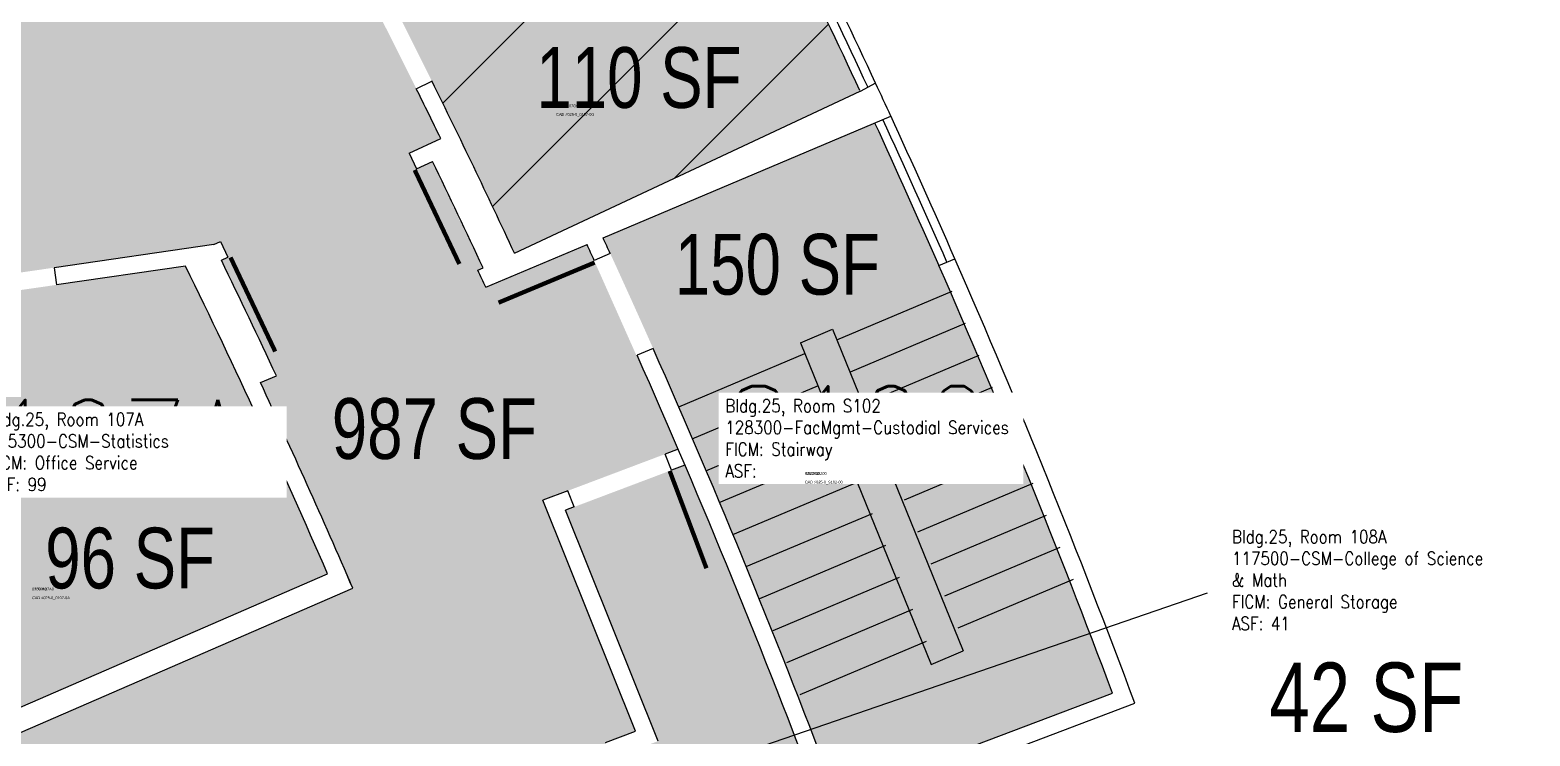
# Model space of a CAD drawing. Header units: inches. Extents: x -325 to 881, y 0 to 3497.
# Drawn here: x 70 to 589, y 2858 to 3102 of the extents above; entities that cross this region are included whole.
import ezdxf
from ezdxf.enums import TextEntityAlignment as Align

# ---------------------------------------------------------------- set-up
doc = ezdxf.new("R2010")
doc.units = ezdxf.units.IN
doc.header["$LTSCALE"] = 10
doc.header["$MEASUREMENT"] = 0
for name, color, linetype in [('A-DOOR', 2, 'CONTINUOUS'), ('A-FLOR', 3, 'CONTINUOUS'), ('A-GLAZ', 1, 'CONTINUOUS'), ('A-GLAZ-SILL', 2, 'CONTINUOUS'), ('A-IDEN-CNUM', 7, 'CONTINUOUS'), ('A-IDEN-RNUM', 7, 'CONTINUOUS'), ('A-IDEN-SNUM', 4, 'CONTINUOUS'), ('A-IDEN-VNUM', 4, 'CONTINUOUS'), ('A-WALL', 5, 'CONTINUOUS'), ('AREA-TEXT', 3, 'CONTINUOUS'), ('Rooms-Capacity', 4, 'CONTINUOUS'), ('Rooms-Category-Color', 7, 'CONTINUOUS'), ('Rooms-College-Color', 7, 'CONTINUOUS'), ('Rooms-Department-Color', 7, 'CONTINUOUS'), ('Rooms-Division-Color', 7, 'CONTINUOUS'), ('Rooms-Information', 7, 'CONTINUOUS')]:
    doc.layers.add(name, color=color, linetype=linetype)
doc.styles.add('AREA', font='arial.ttf', dxfattribs={"width": 0.75, "height": 24})
doc.styles.add('ROOMSNUMBER', font='txt', dxfattribs={"height": 0.03})
doc.styles.add('ROOMVNUMBER', font='simplex.shx', dxfattribs={"width": 0.85})

msp = doc.modelspace()

# ---------------------------------------------------------------- hatches: boundary and pattern name
at = {"layer": 'Rooms-Capacity'}
h = msp.add_hatch(dxfattribs=at)
h.set_pattern_fill('ANSI31', color=256, scale=300, style=0)
h.set_pattern_definition([(45, (0, 0), (-26.51650429449553, 26.51650429449553), [])])
edge = h.paths.add_edge_path()
edge.add_arc((-2275.305019039185, 1854.746568191895), 2903.999999793622, 24.97188016772058, 27.34005729055162)
edge.add_line((304.3076076284051, 3188.468688852154), (184.6598425135016, 3132.462060285732))
edge.add_arc((-2275.305019133126, 1854.746567735621), 2772.000000079128, 24.966536299707116, 27.447543353089316, ccw=False)
edge.add_line((237.6639534272254, 3024.77688502986), (357.2148079834878, 3080.738150191493))
at = {"layer": 'Rooms-Category-Color', "true_color": 0xadadad}
h = msp.add_hatch(color=253, dxfattribs=at)
edge = h.paths.add_edge_path()
edge.add_line((201.2262714654207, 3059.349623124115), (203.8001094013453, 3053.929616991431))
edge.add_line((203.8001094013453, 3053.929616991431), (209.3191571049392, 3056.513060582802))
edge.add_arc((961.2036810162684, 3390.799950493463), 822.8475326957654, 203.9698694090774, 206.8083460179542)
edge.add_line((226.7956927791238, 3019.689496750943), (224.9806932359934, 3018.839902915992))
edge.add_arc((-2275.30501570527, 1854.746572332623), 2757.99599503781, 24.831297241308107, 24.965939294021382, ccw=False)
edge.add_line((227.7093449011445, 3012.961154887453), (262.7421313752357, 3027.748128797612))
edge.add_line((262.7421313752357, 3027.748128797612), (294.255468416633, 2957.00556689958))
edge.add_line((294.255468416633, 2957.00556689958), (247.4783645196676, 2939.344803863615))
edge.add_line((247.4783645196676, 2939.344803863615), (279.473899766569, 2859.499449630584))
edge.add_arc((-393.6644797064927, 4626.833255583648), 1891.185887104745, 290.517472203495, 290.85073106893503, ccw=False)
edge.add_line((269.1829369240806, 2855.614081723355), (289.6548599764618, 2807.760537317224))
edge.add_line((289.6548599764618, 2807.760537317224), (298.7728026344082, 2811.203029757566))
edge.add_arc((-2305.34698797223, 1834.493215236886), 2781.259057623037, 2.3666197999779115, 20.559225841741124, ccw=False)
edge.add_line((473.5398143716156, 1949.34131217096), (377.454958576709, 1949.341312148608))
edge.add_arc((-2305.088997512735, 1834.52464339233), 2684.999989530036, 2.450844371486494, 6.009516630839933)
edge.add_line((365.1556278280914, 2115.627088445239), (389.1024912446737, 2117.390627925284))
edge.add_arc((-2305.089007964771, 1834.524642862969), 2708.999999984811, 5.993585546870101, 22.05195079858575)
edge.add_line((205.7308814562857, 2851.610913936049), (77.75000116601586, 2799.987877051346))
edge.add_arc((-2305.089008032257, 1834.524642957163), 2571.000000028122, 22.05648725040431, 23.19526192346095)
edge.add_arc((-2305.089005378515, 1834.524635165498), 2571.000000657759, 23.19526210635877, 23.30130680890218)
edge.add_arc((-2305.089004525074, 1834.524643246271), 2570.999996677444, 23.30130665103033, 23.36171557022548)
edge.add_line((55.13987451419234, 2854.015016650781), (181.7415459863842, 2908.933687845245))
edge.add_arc((-2305.089012755648, 1834.524640201714), 2709.000005454317, 23.36625201371699, 25.01569726359892)
edge.add_line((149.7850355319679, 2980.070115770213), (155.3166147954762, 2982.404937744141))
edge.add_line((155.3166147954762, 2982.404937744141), (136.2926267981529, 3022.329640964046))
edge.add_line((136.2926267981529, 3022.329640964046), (138.5896797850728, 3023.404882066883))
edge.add_line((138.5896797850728, 3023.404882066883), (136.0158418715, 3028.824888202362))
edge.add_line((136.0158418715, 3028.824888202362), (133.6613406613469, 3027.722755825147))
edge.add_line((133.6613406613469, 3027.722755825147), (-26.41971859708428, 3004.61589107383))
edge.add_line((-26.41971859708428, 3004.61589107383), (-48.43600885570049, 3174.501004879363))
edge.add_line((-48.43600885570049, 3174.501004879363), (98.61640375480056, 3274.342664695345))
edge.add_arc((-2275.305018926028, 1854.74656797348), 2765.999999799516, 25.93490851190961, 30.879265208107995, ccw=False)
edge.add_line((212.1352213583887, 3064.456057853065), (201.2262714654207, 3059.349623124115))
at = {"layer": 'Rooms-Category-Color', "true_color": 0xfa9ba3}
h = msp.add_hatch(color=241, dxfattribs=at)
edge = h.paths.add_edge_path()
edge.add_arc((-2275.305019039185, 1854.746568191895), 2903.999999793622, 24.97188016772058, 27.34005729055162)
edge.add_line((304.3076076284051, 3188.468688852154), (184.6598425135016, 3132.462060285732))
edge.add_arc((-2275.305019133126, 1854.746567735621), 2772.000000079128, 24.966536299707116, 27.447543353089316, ccw=False)
edge.add_line((237.6639534272254, 3024.77688502986), (357.2148079834878, 3080.738150191493))
at = {"layer": 'Rooms-Category-Color', "true_color": 0xadadad}
h = msp.add_hatch(color=253, dxfattribs=at)
edge = h.paths.add_edge_path()
edge.add_line((349.0385174229741, 2836.594316840172), (444.4642229452729, 2872.622429550625))
edge.add_arc((-2275.305019220249, 1854.74656808694), 2903.999999996566, 20.5184030655669, 24.73336348645091)
edge.add_line((362.2956649102271, 3069.768638279289), (268.2729921452701, 3030.082647738978))
edge.add_arc((-2275.305019403335, 1854.746567961784), 2802.000000224764, 20.512371203658176, 24.8007060574148, ccw=False)
at = {"layer": 'Rooms-Category-Color', "true_color": 0xfa9ba3}
h = msp.add_hatch(color=241, dxfattribs=at)
edge = h.paths.add_edge_path()
edge.add_arc((-2305.089007689974, 1834.524642848535), 2702.999999744479, 23.53547173963035, 26.0192767299253)
edge.add_line((123.952505338937, 3020.259152172133), (37.69767233356833, 3007.808717569336))
edge.add_line((37.69767233356833, 3007.808717569336), (56.42724546790123, 2863.285020433366))
edge.add_line((56.42724546790123, 2863.285020433366), (173.056622017175, 2913.877799411304))
at = {"layer": 'Rooms-Category-Color', "true_color": 0xe3c5e1}
h = msp.add_hatch(color=254, dxfattribs=at)
edge = h.paths.add_edge_path()
edge.add_line((296.6171057593756, 2951.483812430088), (255.3250000122935, 2935.893918355927))
edge.add_line((255.3250000122935, 2935.893918355927), (287.3205352508103, 2856.048564144613))
edge.add_line((287.3205352508103, 2856.048564144613), (277.1635853338883, 2852.213793011284))
edge.add_line((277.1635853338883, 2852.213793011284), (292.9112184457481, 2815.403374250047))
edge.add_line((292.9112184457481, 2815.403374250047), (343.4252395965159, 2834.475016008131))
edge.add_arc((-2275.30501931598, 1854.746567970745), 2796.000000149795, 20.51200268911193, 23.09471271607138)
at = {"layer": 'Rooms-College-Color', "true_color": 0xadadad}
h = msp.add_hatch(color=253, dxfattribs=at)
edge = h.paths.add_edge_path()
edge.add_line((201.2262714654207, 3059.349623124115), (203.8001094013453, 3053.929616991431))
edge.add_line((203.8001094013453, 3053.929616991431), (209.3191571049392, 3056.513060582802))
edge.add_arc((961.2036810162684, 3390.799950493463), 822.8475326957654, 203.9698694090774, 206.8083460179542)
edge.add_line((226.7956927791238, 3019.689496750943), (224.9806932359934, 3018.839902915992))
edge.add_arc((-2275.30501570527, 1854.746572332623), 2757.99599503781, 24.831297241308107, 24.965939294021382, ccw=False)
edge.add_line((227.7093449011445, 3012.961154887453), (262.7421313752357, 3027.748128797612))
edge.add_line((262.7421313752357, 3027.748128797612), (294.255468416633, 2957.00556689958))
edge.add_line((294.255468416633, 2957.00556689958), (247.4783645196676, 2939.344803863615))
edge.add_line((247.4783645196676, 2939.344803863615), (279.473899766569, 2859.499449630584))
edge.add_arc((-393.6644797064927, 4626.833255583648), 1891.185887104745, 290.517472203495, 290.85073106893503, ccw=False)
edge.add_line((269.1829369240806, 2855.614081723355), (289.6548599764618, 2807.760537317224))
edge.add_line((289.6548599764618, 2807.760537317224), (298.7728026344082, 2811.203029757566))
edge.add_arc((-2305.34698797223, 1834.493215236886), 2781.259057623037, 2.3666197999779115, 20.559225841741124, ccw=False)
edge.add_line((473.5398143716156, 1949.34131217096), (377.454958576709, 1949.341312148608))
edge.add_arc((-2305.088997512735, 1834.52464339233), 2684.999989530036, 2.450844371486494, 6.009516630839933)
edge.add_line((365.1556278280914, 2115.627088445239), (389.1024912446737, 2117.390627925284))
edge.add_arc((-2305.089007964771, 1834.524642862969), 2708.999999984811, 5.993585546870101, 22.05195079858575)
edge.add_line((205.7308814562857, 2851.610913936049), (77.75000116601586, 2799.987877051346))
edge.add_arc((-2305.089008032257, 1834.524642957163), 2571.000000028122, 22.05648725040431, 23.19526192346095)
edge.add_arc((-2305.089005378515, 1834.524635165498), 2571.000000657759, 23.19526210635877, 23.30130680890218)
edge.add_arc((-2305.089004525074, 1834.524643246271), 2570.999996677444, 23.30130665103033, 23.36171557022548)
edge.add_line((55.13987451419234, 2854.015016650781), (181.7415459863842, 2908.933687845245))
edge.add_arc((-2305.089012755648, 1834.524640201714), 2709.000005454317, 23.36625201371699, 25.01569726359892)
edge.add_line((149.7850355319679, 2980.070115770213), (155.3166147954762, 2982.404937744141))
edge.add_line((155.3166147954762, 2982.404937744141), (136.2926267981529, 3022.329640964046))
edge.add_line((136.2926267981529, 3022.329640964046), (138.5896797850728, 3023.404882066883))
edge.add_line((138.5896797850728, 3023.404882066883), (136.0158418715, 3028.824888202362))
edge.add_line((136.0158418715, 3028.824888202362), (133.6613406613469, 3027.722755825147))
edge.add_line((133.6613406613469, 3027.722755825147), (-26.41971859708428, 3004.61589107383))
edge.add_line((-26.41971859708428, 3004.61589107383), (-48.43600885570049, 3174.501004879363))
edge.add_line((-48.43600885570049, 3174.501004879363), (98.61640375480056, 3274.342664695345))
edge.add_arc((-2275.305018926028, 1854.74656797348), 2765.999999799516, 25.93490851190961, 30.879265208107995, ccw=False)
edge.add_line((212.1352213583887, 3064.456057853065), (201.2262714654207, 3059.349623124115))
at = {"layer": 'Rooms-College-Color', "true_color": 0xffe090}
h = msp.add_hatch(color=41, dxfattribs=at)
edge = h.paths.add_edge_path()
edge.add_arc((-2275.305019039185, 1854.746568191895), 2903.999999793622, 24.97188016772058, 27.34005729055162)
edge.add_line((304.3076076284051, 3188.468688852154), (184.6598425135016, 3132.462060285732))
edge.add_arc((-2275.305019133126, 1854.746567735621), 2772.000000079128, 24.966536299707116, 27.447543353089316, ccw=False)
edge.add_line((237.6639534272254, 3024.77688502986), (357.2148079834878, 3080.738150191493))
at = {"layer": 'Rooms-College-Color', "true_color": 0xadadad}
h = msp.add_hatch(color=253, dxfattribs=at)
edge = h.paths.add_edge_path()
edge.add_line((349.0385174229741, 2836.594316840172), (444.4642229452729, 2872.622429550625))
edge.add_arc((-2275.305019220249, 1854.74656808694), 2903.999999996566, 20.5184030655669, 24.73336348645091)
edge.add_line((362.2956649102271, 3069.768638279289), (268.2729921452701, 3030.082647738978))
edge.add_arc((-2275.305019403335, 1854.746567961784), 2802.000000224764, 20.512371203658176, 24.8007060574148, ccw=False)
at = {"layer": 'Rooms-College-Color', "true_color": 0xffe090}
h = msp.add_hatch(color=41, dxfattribs=at)
edge = h.paths.add_edge_path()
edge.add_arc((-2305.089007689974, 1834.524642848535), 2702.999999744479, 23.53547173963035, 26.0192767299253)
edge.add_line((123.952505338937, 3020.259152172133), (37.69767233356833, 3007.808717569336))
edge.add_line((37.69767233356833, 3007.808717569336), (56.42724546790123, 2863.285020433366))
edge.add_line((56.42724546790123, 2863.285020433366), (173.056622017175, 2913.877799411304))
h = msp.add_hatch(color=41, dxfattribs=at)
edge = h.paths.add_edge_path()
edge.add_line((296.6171057593756, 2951.483812430088), (255.3250000122935, 2935.893918355927))
edge.add_line((255.3250000122935, 2935.893918355927), (287.3205352508103, 2856.048564144613))
edge.add_line((287.3205352508103, 2856.048564144613), (277.1635853338883, 2852.213793011284))
edge.add_line((277.1635853338883, 2852.213793011284), (292.9112184457481, 2815.403374250047))
edge.add_line((292.9112184457481, 2815.403374250047), (343.4252395965159, 2834.475016008131))
edge.add_arc((-2275.30501931598, 1854.746567970745), 2796.000000149795, 20.51200268911193, 23.09471271607138)
at = {"layer": 'Rooms-Department-Color', "true_color": 0xacacac}
h = msp.add_hatch(color=253, dxfattribs=at)
edge = h.paths.add_edge_path()
edge.add_line((201.2262714654207, 3059.349623124115), (203.8001094013453, 3053.929616991431))
edge.add_line((203.8001094013453, 3053.929616991431), (209.3191571049392, 3056.513060582802))
edge.add_arc((961.2036810162684, 3390.799950493463), 822.8475326957654, 203.9698694090774, 206.8083460179542)
edge.add_line((226.7956927791238, 3019.689496750943), (224.9806932359934, 3018.839902915992))
edge.add_arc((-2275.30501570527, 1854.746572332623), 2757.99599503781, 24.831297241308107, 24.965939294021382, ccw=False)
edge.add_line((227.7093449011445, 3012.961154887453), (262.7421313752357, 3027.748128797612))
edge.add_line((262.7421313752357, 3027.748128797612), (294.255468416633, 2957.00556689958))
edge.add_line((294.255468416633, 2957.00556689958), (247.4783645196676, 2939.344803863615))
edge.add_line((247.4783645196676, 2939.344803863615), (279.473899766569, 2859.499449630584))
edge.add_arc((-393.6644797064927, 4626.833255583648), 1891.185887104745, 290.517472203495, 290.85073106893503, ccw=False)
edge.add_line((269.1829369240806, 2855.614081723355), (289.6548599764618, 2807.760537317224))
edge.add_line((289.6548599764618, 2807.760537317224), (298.7728026344082, 2811.203029757566))
edge.add_arc((-2305.34698797223, 1834.493215236886), 2781.259057623037, 2.3666197999779115, 20.559225841741124, ccw=False)
edge.add_line((473.5398143716156, 1949.34131217096), (377.454958576709, 1949.341312148608))
edge.add_arc((-2305.088997512735, 1834.52464339233), 2684.999989530036, 2.450844371486494, 6.009516630839933)
edge.add_line((365.1556278280914, 2115.627088445239), (389.1024912446737, 2117.390627925284))
edge.add_arc((-2305.089007964771, 1834.524642862969), 2708.999999984811, 5.993585546870101, 22.05195079858575)
edge.add_line((205.7308814562857, 2851.610913936049), (77.75000116601586, 2799.987877051346))
edge.add_arc((-2305.089008032257, 1834.524642957163), 2571.000000028122, 22.05648725040431, 23.19526192346095)
edge.add_arc((-2305.089005378515, 1834.524635165498), 2571.000000657759, 23.19526210635877, 23.30130680890218)
edge.add_arc((-2305.089004525074, 1834.524643246271), 2570.999996677444, 23.30130665103033, 23.36171557022548)
edge.add_line((55.13987451419234, 2854.015016650781), (181.7415459863842, 2908.933687845245))
edge.add_arc((-2305.089012755648, 1834.524640201714), 2709.000005454317, 23.36625201371699, 25.01569726359892)
edge.add_line((149.7850355319679, 2980.070115770213), (155.3166147954762, 2982.404937744141))
edge.add_line((155.3166147954762, 2982.404937744141), (136.2926267981529, 3022.329640964046))
edge.add_line((136.2926267981529, 3022.329640964046), (138.5896797850728, 3023.404882066883))
edge.add_line((138.5896797850728, 3023.404882066883), (136.0158418715, 3028.824888202362))
edge.add_line((136.0158418715, 3028.824888202362), (133.6613406613469, 3027.722755825147))
edge.add_line((133.6613406613469, 3027.722755825147), (-26.41971859708428, 3004.61589107383))
edge.add_line((-26.41971859708428, 3004.61589107383), (-48.43600885570049, 3174.501004879363))
edge.add_line((-48.43600885570049, 3174.501004879363), (98.61640375480056, 3274.342664695345))
edge.add_arc((-2275.305018926028, 1854.74656797348), 2765.999999799516, 25.93490851190961, 30.879265208107995, ccw=False)
edge.add_line((212.1352213583887, 3064.456057853065), (201.2262714654207, 3059.349623124115))
at = {"layer": 'Rooms-Department-Color', "true_color": 0xffe090}
h = msp.add_hatch(color=41, dxfattribs=at)
edge = h.paths.add_edge_path()
edge.add_arc((-2275.305019039185, 1854.746568191895), 2903.999999793622, 24.97188016772058, 27.34005729055162)
edge.add_line((304.3076076284051, 3188.468688852154), (184.6598425135016, 3132.462060285732))
edge.add_arc((-2275.305019133126, 1854.746567735621), 2772.000000079128, 24.966536299707116, 27.447543353089316, ccw=False)
edge.add_line((237.6639534272254, 3024.77688502986), (357.2148079834878, 3080.738150191493))
at = {"layer": 'Rooms-Department-Color', "true_color": 0xacacac}
h = msp.add_hatch(color=253, dxfattribs=at)
edge = h.paths.add_edge_path()
edge.add_line((349.0385174229741, 2836.594316840172), (444.4642229452729, 2872.622429550625))
edge.add_arc((-2275.305019220249, 1854.74656808694), 2903.999999996566, 20.5184030655669, 24.73336348645091)
edge.add_line((362.2956649102271, 3069.768638279289), (268.2729921452701, 3030.082647738978))
edge.add_arc((-2275.305019403335, 1854.746567961784), 2802.000000224764, 20.512371203658176, 24.8007060574148, ccw=False)
at = {"layer": 'Rooms-Department-Color', "true_color": 0xffe090}
h = msp.add_hatch(color=41, dxfattribs=at)
edge = h.paths.add_edge_path()
edge.add_arc((-2305.089007689974, 1834.524642848535), 2702.999999744479, 23.53547173963035, 26.0192767299253)
edge.add_line((123.952505338937, 3020.259152172133), (37.69767233356833, 3007.808717569336))
edge.add_line((37.69767233356833, 3007.808717569336), (56.42724546790123, 2863.285020433366))
edge.add_line((56.42724546790123, 2863.285020433366), (173.056622017175, 2913.877799411304))
h = msp.add_hatch(color=41, dxfattribs=at)
edge = h.paths.add_edge_path()
edge.add_line((296.6171057593756, 2951.483812430088), (255.3250000122935, 2935.893918355927))
edge.add_line((255.3250000122935, 2935.893918355927), (287.3205352508103, 2856.048564144613))
edge.add_line((287.3205352508103, 2856.048564144613), (277.1635853338883, 2852.213793011284))
edge.add_line((277.1635853338883, 2852.213793011284), (292.9112184457481, 2815.403374250047))
edge.add_line((292.9112184457481, 2815.403374250047), (343.4252395965159, 2834.475016008131))
edge.add_arc((-2275.30501931598, 1854.746567970745), 2796.000000149795, 20.51200268911193, 23.09471271607138)
at = {"layer": 'Rooms-Division-Color', "true_color": 0xadadad}
h = msp.add_hatch(color=253, dxfattribs=at)
edge = h.paths.add_edge_path()
edge.add_line((201.2262714654207, 3059.349623124115), (203.8001094013453, 3053.929616991431))
edge.add_line((203.8001094013453, 3053.929616991431), (209.3191571049392, 3056.513060582802))
edge.add_arc((961.2036810162684, 3390.799950493463), 822.8475326957654, 203.9698694090774, 206.8083460179542)
edge.add_line((226.7956927791238, 3019.689496750943), (224.9806932359934, 3018.839902915992))
edge.add_arc((-2275.30501570527, 1854.746572332623), 2757.99599503781, 24.831297241308107, 24.965939294021382, ccw=False)
edge.add_line((227.7093449011445, 3012.961154887453), (262.7421313752357, 3027.748128797612))
edge.add_line((262.7421313752357, 3027.748128797612), (294.255468416633, 2957.00556689958))
edge.add_line((294.255468416633, 2957.00556689958), (247.4783645196676, 2939.344803863615))
edge.add_line((247.4783645196676, 2939.344803863615), (279.473899766569, 2859.499449630584))
edge.add_arc((-393.6644797064927, 4626.833255583648), 1891.185887104745, 290.517472203495, 290.85073106893503, ccw=False)
edge.add_line((269.1829369240806, 2855.614081723355), (289.6548599764618, 2807.760537317224))
edge.add_line((289.6548599764618, 2807.760537317224), (298.7728026344082, 2811.203029757566))
edge.add_arc((-2305.34698797223, 1834.493215236886), 2781.259057623037, 2.3666197999779115, 20.559225841741124, ccw=False)
edge.add_line((473.5398143716156, 1949.34131217096), (377.454958576709, 1949.341312148608))
edge.add_arc((-2305.088997512735, 1834.52464339233), 2684.999989530036, 2.450844371486494, 6.009516630839933)
edge.add_line((365.1556278280914, 2115.627088445239), (389.1024912446737, 2117.390627925284))
edge.add_arc((-2305.089007964771, 1834.524642862969), 2708.999999984811, 5.993585546870101, 22.05195079858575)
edge.add_line((205.7308814562857, 2851.610913936049), (77.75000116601586, 2799.987877051346))
edge.add_arc((-2305.089008032257, 1834.524642957163), 2571.000000028122, 22.05648725040431, 23.19526192346095)
edge.add_arc((-2305.089005378515, 1834.524635165498), 2571.000000657759, 23.19526210635877, 23.30130680890218)
edge.add_arc((-2305.089004525074, 1834.524643246271), 2570.999996677444, 23.30130665103033, 23.36171557022548)
edge.add_line((55.13987451419234, 2854.015016650781), (181.7415459863842, 2908.933687845245))
edge.add_arc((-2305.089012755648, 1834.524640201714), 2709.000005454317, 23.36625201371699, 25.01569726359892)
edge.add_line((149.7850355319679, 2980.070115770213), (155.3166147954762, 2982.404937744141))
edge.add_line((155.3166147954762, 2982.404937744141), (136.2926267981529, 3022.329640964046))
edge.add_line((136.2926267981529, 3022.329640964046), (138.5896797850728, 3023.404882066883))
edge.add_line((138.5896797850728, 3023.404882066883), (136.0158418715, 3028.824888202362))
edge.add_line((136.0158418715, 3028.824888202362), (133.6613406613469, 3027.722755825147))
edge.add_line((133.6613406613469, 3027.722755825147), (-26.41971859708428, 3004.61589107383))
edge.add_line((-26.41971859708428, 3004.61589107383), (-48.43600885570049, 3174.501004879363))
edge.add_line((-48.43600885570049, 3174.501004879363), (98.61640375480056, 3274.342664695345))
edge.add_arc((-2275.305018926028, 1854.74656797348), 2765.999999799516, 25.93490851190961, 30.879265208107995, ccw=False)
edge.add_line((212.1352213583887, 3064.456057853065), (201.2262714654207, 3059.349623124115))
at = {"layer": 'Rooms-Division-Color', "true_color": 0xffe090}
h = msp.add_hatch(color=41, dxfattribs=at)
edge = h.paths.add_edge_path()
edge.add_arc((-2275.305019039185, 1854.746568191895), 2903.999999793622, 24.97188016772058, 27.34005729055162)
edge.add_line((304.3076076284051, 3188.468688852154), (184.6598425135016, 3132.462060285732))
edge.add_arc((-2275.305019133126, 1854.746567735621), 2772.000000079128, 24.966536299707116, 27.447543353089316, ccw=False)
edge.add_line((237.6639534272254, 3024.77688502986), (357.2148079834878, 3080.738150191493))
at = {"layer": 'Rooms-Division-Color', "true_color": 0xadadad}
h = msp.add_hatch(color=253, dxfattribs=at)
edge = h.paths.add_edge_path()
edge.add_line((349.0385174229741, 2836.594316840172), (444.4642229452729, 2872.622429550625))
edge.add_arc((-2275.305019220249, 1854.74656808694), 2903.999999996566, 20.5184030655669, 24.73336348645091)
edge.add_line((362.2956649102271, 3069.768638279289), (268.2729921452701, 3030.082647738978))
edge.add_arc((-2275.305019403335, 1854.746567961784), 2802.000000224764, 20.512371203658176, 24.8007060574148, ccw=False)
at = {"layer": 'Rooms-Division-Color', "true_color": 0xffe090}
h = msp.add_hatch(color=41, dxfattribs=at)
edge = h.paths.add_edge_path()
edge.add_arc((-2305.089007689974, 1834.524642848535), 2702.999999744479, 23.53547173963035, 26.0192767299253)
edge.add_line((123.952505338937, 3020.259152172133), (37.69767233356833, 3007.808717569336))
edge.add_line((37.69767233356833, 3007.808717569336), (56.42724546790123, 2863.285020433366))
edge.add_line((56.42724546790123, 2863.285020433366), (173.056622017175, 2913.877799411304))
h = msp.add_hatch(color=41, dxfattribs=at)
edge = h.paths.add_edge_path()
edge.add_line((296.6171057593756, 2951.483812430088), (255.3250000122935, 2935.893918355927))
edge.add_line((255.3250000122935, 2935.893918355927), (287.3205352508103, 2856.048564144613))
edge.add_line((287.3205352508103, 2856.048564144613), (277.1635853338883, 2852.213793011284))
edge.add_line((277.1635853338883, 2852.213793011284), (292.9112184457481, 2815.403374250047))
edge.add_line((292.9112184457481, 2815.403374250047), (343.4252395965159, 2834.475016008131))
edge.add_arc((-2275.30501931598, 1854.746567970745), 2796.000000149795, 20.51200268911193, 23.09471271607138)

# ---------------------------------------------------------------- linework, layer by layer
at = {"layer": 'A-DOOR'}
for points in [[(192.6244454495609, 3115.487949896604, 1.5, 1.5, 0), (224.8686325773597, 3131.497709311545, 0, 0, 0), (224.5350959189236, 3132.169463186525, 0, 0, -0.414213562373095), (208.30066819489, 3083.915516666137, 0, 0, -0.414213562373095)], [(203.1564819440246, 3053.536583494395, 1.5, 1.5, 0), (218.5992718152702, 3021.017047184519, 0, 0, 0), (219.276762150228, 3021.338771964423, 0, 0, -0.414213562373095), (171.3144359886646, 3038.415518411435, 0, 0, -0.414213562373095)], [(139.4723900444806, 3023.294453339651, 1.5, 1.5, 0), (154.9151798933744, 2990.774917046539, 0, 0, 0), (154.2376895807683, 2990.45319225546, 0, 0, 0.414213562373095), (171.3144359886646, 3038.415518411435, 0, 0, 0.414213562373095)], [(265.3641880229115, 3021.528221899644, 1.5, 1.5, 0), (232.1411306038499, 3007.663574215025, 0, 0, 0), (231.8522837720811, 3008.355721266009, 0, 0, 0.414213562373095), (278.9399888813496, 2988.997311514802, 0, 0, 0.414213562373095)], [(44.38145917654037, 3008.755203198642, 1.5, 1.5, 0), (49.00819427892566, 2973.053756140172, 0, 0, 0), (48.26441413164139, 2972.957365812734, 0, 0, 0.414213562373095), (79.33912607654929, 3013.285547984764, 0, 0, 0.414213562373095)], [(291.324261383146, 2949.485491402761, 1.5, 1.5, 0), (304.0400107664096, 2915.805976583826, 0, 0, 0), (304.7416673195756, 2916.070888020658, 0, 0, -0.414213562373095), (258.3464031375591, 2937.034653463074, 0, 0, -0.414213562373095)]]:
    msp.add_lwpolyline(points, format="xyseb", dxfattribs=at)
at = {"layer": 'A-FLOR'}
for p, q in [((349.1378004737198, 2994.751623351127), (389.0050245411694, 3011.579163246788)), ((353.8042203336954, 2983.696103204973), (393.6714443899691, 3000.523643100634)), ((294.4579903520644, 2971.671845211647), (338.0812017023563, 2990.084748208523)), ((358.470640193671, 2972.640583064407), (398.3378642499447, 2989.468122948892)), ((299.1244102120399, 2960.616325059906), (342.7476215623319, 2979.029228059575)), ((363.1370600536466, 2961.585062918253), (403.0042841210961, 2978.41260281112)), ((303.7908300943673, 2949.56080490537), (347.4140414334834, 2967.973707913421)), ((367.8034799024463, 2950.529542772099), (407.6707039810717, 2967.357082659379)), ((308.457249943167, 2938.505284770392), (352.0804612934589, 2956.918187758885)), ((372.4698997847736, 2939.474022617564), (412.3371238410473, 2956.301562524401)), ((313.1236698143184, 2927.449764615856), (356.7468811757863, 2945.862667629495)), ((377.1363196335733, 2928.418502482586), (417.0035437010229, 2945.246042372659)), ((317.7900896854699, 2916.394244478084), (361.4133010357618, 2934.807147474959)), ((381.8027395047247, 2917.362982330844), (421.6699635721743, 2934.190522223711)), ((322.4565095566213, 2905.338724337518), (366.0797208957374, 2923.751627328806)), ((386.4691593535244, 2906.307462195866), (426.3363834321499, 2923.135002071969)), ((327.1229294165969, 2894.28320418857), (370.7461407668889, 2912.69610717427)), ((391.1355792246759, 2895.251942044124), (431.0028032921255, 2912.079481936991)), ((331.7893492877483, 2883.227684039623), (375.4125606268644, 2901.640587039292)), ((336.4557691477239, 2872.172163887881), (380.07898048684, 2890.585066884756))]:
    msp.add_line(p, q, dxfattribs=at)
at = {"layer": 'A-GLAZ'}
for start, end in [(24.9771335054561, 26.04120109186153), (23.6660338152751, 24.7333634877825)]:
    msp.add_arc((-2275.305019173771, 1854.746568018571), 2907, start, end, dxfattribs=at)
at = {"layer": 'A-GLAZ-SILL'}
for radius, start, end in [(2904, 24.9771335054561, 26.04120109186153), (2910, 24.9771335054561, 26.04120109186153), (2910, 23.6660338152751, 24.7333634877825), (2904, 23.6660338152751, 24.7333634877825)]:
    msp.add_arc((-2275.305019173771, 1854.746568018571), radius, start, end, dxfattribs=at)
at = {"layer": 'A-IDEN-VNUM'}
msp.add_lwpolyline([(477.2147235330194, 2907.199617050122), (313.0577558092773, 2850.675995434634)], dxfattribs=at)
at = {"layer": 'A-WALL'}
for p, q in [((203.7071544863284, 3081.634762929752), (209.08119013533, 3084.3030583933)), ((362.5412463136017, 3083.5130550256), (357.2261730954051, 3080.713746082038)), ((237.6639534272254, 3024.77688502986), (357.2148079834878, 3080.738150191493)), ((268.2729921452701, 3030.082647738978), (367.8262994885445, 3072.103061528876)), ((201.2262714765966, 3059.349623121321), (212.1352213583887, 3064.456057853065)), ((201.2262714765966, 3059.349623121321), (203.8001094013453, 3053.929616997018)), ((203.8001094013453, 3053.929616997018), (209.3191570825875, 3056.513060599566)), ((133.6613407060504, 3027.722755841911), (78.5000029541552, 3019.760504851118)), ((133.6613407060504, 3027.722755841911), (136.0158418715, 3028.824888202362)), ((136.0158418715, 3028.824888202362), (138.5896797850728, 3023.404882066883)), ((227.7093449011445, 3012.961154898629), (262.7421312667429, 3027.748129011132)), ((270.7957525067031, 3024.607611207291), (265.2551063932478, 3022.295388545841)), ((78.5000029541552, 3019.760504851118), (79.27120628580451, 3013.80964005366)), ((123.952505338937, 3020.259152172133), (79.27120628580451, 3013.80964005366)), ((136.2926267758012, 3022.329640958458), (138.5896797850728, 3023.404882066883)), ((224.9807653091848, 3018.839936650358), (226.7956927791238, 3019.689496750943)), ((384.437788054347, 3020.501344702207), (389.9660640098155, 3022.834772363305)), ((336.5787112601101, 2993.78794337064), (347.6353100314736, 2998.454818502069)), ((347.6353100314736, 2998.454818502069), (392.7551432289183, 2887.247756514698)), ((336.5787112601101, 2993.78794337064), (381.6985444687307, 2882.580881352536)), ((285.6217490918934, 2991.785743941553), (280.0831677652895, 2989.474382956512)), ((149.785035520792, 2980.070115767419), (155.3166147954762, 2982.404937760904)), ((294.255468416633, 2957.00556689958), (289.7624857277145, 2955.309234805818)), ((291.994732374481, 2949.73862869246), (289.7624857277145, 2955.309234805818)), ((296.6171057593756, 2951.483812430088), (291.9947323744812, 2949.73862869246)), ((256.0761526506553, 2942.590911171781), (247.4783645196676, 2939.344803863615)), ((258.3083992974219, 2937.020305058423), (256.0761526506554, 2942.590911171781)), ((279.473899766569, 2859.499449630584), (247.4783645196676, 2939.344803863615)), ((258.3083992974221, 2937.020305058423), (255.3250000126111, 2935.893918355929)), ((287.3205352508103, 2856.048564144613), (255.3250000126108, 2935.89391835593)), ((56.42724546790123, 2863.285020433366), (173.056622017175, 2913.877799411304)), ((55.13987451419234, 2854.015016650781), (181.7415459640324, 2908.933687836863)), ((381.6985444687307, 2882.580881352536), (392.7551432289183, 2887.247756514698)), ((304.380012832582, 2813.32003999874), (452.1748034544289, 2869.12017628178)), ((349.0385174117982, 2836.594316842966), (444.4642229452729, 2872.622429550625)), ((269.1829369240806, 2855.614081723355), (279.473899766569, 2859.499449630584))]:
    msp.add_line(p, q, dxfattribs=at)
for centre, radius, start, end in [((-2275.305019173771, 1854.746568018571), 2766, 25.93490850239725, 26.33127328044522), ((-2275.305019173771, 1854.746568018571), 2772, 24.96653629407986, 26.33165117127845), ((-2275.305019173771, 1854.746568018571), 2910, 24.72954924956151, 24.9771335054561), ((-2275.305019173771, 1854.746568018571), 2760, 24.96602514917762, 25.81219031347469), ((-2275.305019173771, 1854.746568018571), 2802, 24.67743841074643, 24.80070606523842), ((-2275.305019173771, 1854.746568018571), 2796, 24.68178719755647, 24.80482047907768), ((-2305.089007973671, 1834.524642879143), 2703, 23.53547174034032, 26.01927671786061), ((-2305.089007973671, 1834.524642879143), 2715, 25.01098438119596, 25.94430371112099), ((-2275.305019173771, 1854.746568018571), 2757.996, 24.83129723421807, 24.96593935018424), ((-2275.305019173771, 1854.746568018571), 2904, 20.51840306130228, 23.6676494738788), ((-2275.305019173771, 1854.746568018571), 2910, 20.40060816143409, 23.6660338152751), ((-2275.305019173771, 1854.746568018571), 2796, 20.51200268921387, 23.94375806923158), ((-2275.305019173771, 1854.746568018571), 2802, 20.51237121255046, 23.94099100287087), ((-2305.089007973671, 1834.524642879143), 2709, 23.36625201033717, 25.01569726852179), ((-2305.089007973671, 1834.524642879143), 2709, 23.36625201033717, 23.53528413036268)]:
    msp.add_arc(centre, radius, start, end, dxfattribs=at)

# ---------------------------------------------------------------- texts
at = {"layer": 'A-IDEN-CNUM', "style": 'ROOMSNUMBER'}
for s, p in [('CAD #025-0_0107-0G', (252.0779912285507, 3072.256363729946)), ('CAD #025-0_S102-00', (338.0847919397056, 2945.116114469245)), ('CAD #025-0_0107-0A', (70.85135054960847, 2905.138793125749))]:
    msp.add_text(s, height=0.96, dxfattribs=at).set_placement(p)
at = {"layer": 'A-IDEN-RNUM', "style": 'ROOMSNUMBER'}
for s, p in [('0107-G0', (252.0779912285507, 3075.256363729946)), ('S102-00', (338.0847919397056, 2948.116114469245)), ('0107-A0', (70.85135054960847, 2908.138793125749))]:
    msp.add_text(s, height=0.96, dxfattribs=at).set_placement(p)
at = {"layer": 'A-IDEN-SNUM', "style": 'ROOMSNUMBER'}
for s, p in [('02500107G0', (252.0779912285507, 3075.256363729946)), ('0250S10200', (338.0847919397056, 2948.116114469245)), ('02500107A0', (70.85135054960847, 2908.138793125749))]:
    msp.add_text(s, height=0.96, dxfattribs=at).set_placement(p)
at = {"layer": 'A-IDEN-VNUM', "style": 'ROOMVNUMBER', "width": 0.85}
for s, p in [('S102', (310.55373321566, 2947.241890665144)), ('107A', (55.85846615395715, 2942.535419718828)), ('108A', (485.7713757371457, 2894.466898745857))]:
    msp.add_text(s, height=31.5, rotation=359.9999999999868, dxfattribs=at).set_placement(p)
at = {"layer": 'AREA-TEXT', "style": 'AREA', "width": 0.75}
for s, height, p in [('110 SF', 21, (280.6831420818344, 3085.513137659058)), ('150 SF', 21, (328.5724591109902, 3020.948855357245)), ('987 SF', 21, (209.9564592884853, 2964.125014096964)), ('96 SF', 21, (104.7378702713177, 2919.353363317437)), ('42 SF', 24, (532.2428204491735, 2871.206824693902))]:
    msp.add_text(s, height=height, dxfattribs=at).set_placement(p, align=Align.MIDDLE_CENTER)

# ---------------------------------------------------------------- next in the draw order: texts
at = {"layer": 'Rooms-Information', "char_height": 4.5, "width": 100.8, "attachment_point": 7, "style": 'ROOMVNUMBER', "bg_fill": 3, "box_fill_scale": 1.5, "bg_fill_color": 256, "bg_fill_true_color": 13158600, "bg_fill_transparency": 0}
for s, insert in [('Bldg.25, Room S102^M^J128300-FacMgmt-Custodial Services^M^JFICM: Stairway^M^JASF: ', (310.55373321566, 2947.241890665144)), ('Bldg.25, Room 107A^M^J115300-CSM-Statistics^M^JFICM: Office Service^M^JASF: 99', (55.85846615395715, 2942.535419718828)), ('Bldg.25, Room 108A^M^J117500-CSM-College of Science & Math^M^JFICM: General Storage^M^JASF: 41', (485.7713757371457, 2894.466898745857))]:
    msp.add_mtext(s, dxfattribs=dict(at, insert=insert))

doc.saveas('drawing.dxf')
